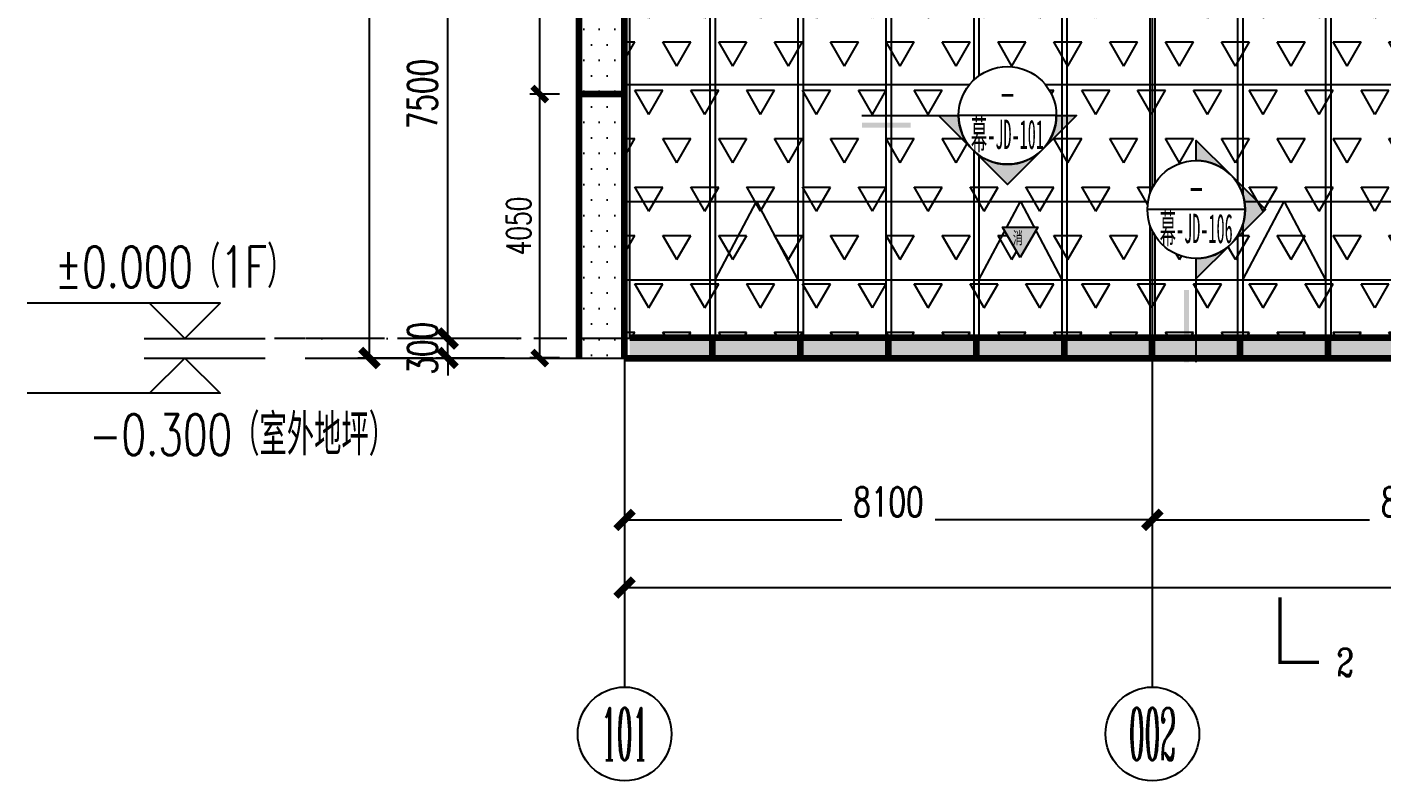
# Model space of a CAD drawing. Extents: x -2072575 to 87763, y 445513 to 805276.
# Drawn here: x -2039512 to -2018717, y 548058 to 559626 of the extents above; entities that cross this region are included whole.
import ezdxf
from ezdxf.enums import TextEntityAlignment as Align

# ---------------------------------------------------------------- set-up
doc = ezdxf.new("R2010")
doc.units = 0
doc.header["$LTSCALE"] = 1000
for name, pattern in [('__DASH', [0.35, 0.25, -0.1]), ('CENTER', [2, 1.25, -0.25, 0.25, -0.25]), ('DASHDOT', [1, 0.5, -0.25, 0, -0.25]), ('DOT', [0.25, 0, -0.25]), ('DOTE', [2.42, 2, -0.2, 0.02, -0.2])]:
    doc.linetypes.add(name, pattern=pattern)
doc.layers.get('Defpoints').update_dxf_attribs({"color": 210})
for name, color, linetype in [('!ZN1-填充-8', 8, 'Continuous'), ('!ZN1-文字-7', 7, 'Continuous'), ('!ZN1-标注-173', 173, 'Continuous'), ('!ZN3-玻璃幕墙-4', 4, 'Continuous'), ('!ZN4-辅助材料-1', 1, 'Continuous'), ('!ZN7-索引-3', 3, 'Continuous'), ('3符号', 3, 'Continuous'), ('4玻璃幕墙', 4, 'Continuous'), ('A-AXIS-DOTE', 14, 'DOTE'), ('A-AXIS-DP', 126, 'Continuous'), ('A-LIN-V', 9, 'Continuous'), ('A-SFCE', 30, 'Continuous'), ('AS-WALL', 40, 'Continuous'), ('DIM', 173, 'Continuous'), ('DOT', 8, 'DOT'), ('DOTE', 1, 'CENTER')]:
    doc.layers.add(name, color=color, linetype=linetype)
doc.layers.add('轮廓线', color=3, linetype='Continuous', lineweight=211)
doc.styles.add('_TCH_AXIS', font='COMPLEX', dxfattribs={"bigfont": 'GBCBIG'})
doc.styles.add('_TCH_LABEL', font='COMPLEX', dxfattribs={"bigfont": 'GBCBIG'})
doc.styles.add('DHTEXT-1', font='romans.shx', dxfattribs={"width": 0.7, "bigfont": 'chinese.shx'})
doc.styles.add('中南符号', font='simhei.ttf')
doc.styles.add('卓越符号', font='ROMANS.shx', dxfattribs={"width": 0.7, "bigfont": 'CHINESE.shx'})
doc.styles.add('样式 1', font='romans.shx', dxfattribs={"width": 0.7, "bigfont": 'chinese.shx'})
doc.dimstyles.new('ZN180', dxfattribs={"dimscale": 180, "dimtxt": 2.5, "dimasz": 1.5, "dimexe": 1, "dimexo": 2, "dimgap": 0.9, "dimtad": 1, "dimdec": 0, "dimdsep": 46, "dimtxsty": 'DHTEXT-1', "dimblk": 'ARCHTICK', "dimcen": 2.5, "dimclrd": 173, "dimclre": 173, "dimclrt": 7, "dimazin": 2, "dimtfac": 1, "dimtdec": 0, "dimtix": 1, "dimtmove": 2, "dimatfit": 3, "dimfxl": 0, "dimarcsym": 0})
doc.dimstyles.new('ZN200', dxfattribs={"dimscale": 200, "dimtxt": 2.5, "dimasz": 1.5, "dimexe": 1, "dimexo": 2, "dimgap": 0.9, "dimtad": 1, "dimdec": 0, "dimdsep": 46, "dimtxsty": 'DHTEXT-1', "dimblk": 'ARCHTICK', "dimcen": 2.5, "dimclrd": 173, "dimclre": 173, "dimclrt": 7, "dimazin": 2, "dimtfac": 1, "dimtdec": 0, "dimtix": 1, "dimtmove": 2, "dimatfit": 3, "dimfxl": 0, "dimtolj": 1, "dimtzin": 0, "dimarcsym": 0})

# ---------------------------------------------------------------- blocks, each defined once
blk = doc.blocks.new('34543')
at = {"layer": '4玻璃幕墙'}
for p, q in [((-2029417, 531687), (-2029417, 517249)), ((-2029337, 531687), (-2029337, 517249))]:
    blk.add_line(p, q, dxfattribs=at)
blk = doc.blocks.new('*U78')
at = {"layer": '!ZN3-玻璃幕墙-4', "color": 7, "ltscale": 10}
blk.add_lwpolyline([(0, 0), (635, 1200), (1270, 0)], dxfattribs=at)
blk = doc.blocks.new('消防救援口标识')
blk.add_wipeout([(0, 0), (-150, 260), (150, 260)]).dxf.layer = '!ZN1-标注-173'
at = {"layer": '!ZN1-填充-8'}
h = blk.add_hatch(color=252, dxfattribs=at)
h.dxf.hatch_style = 1
h.paths.add_polyline_path([(0, 0), (-150, 260), (150, 260)])
at = {"layer": '!ZN1-标注-173'}
blk.add_lwpolyline([(0, 0), (-150, 260), (150, 260)], close=True, dxfattribs=at)
at = {"layer": '!ZN1-文字-7', "ltscale": 1.5, "style": '样式 1', "width": 0.7}
blk.add_text('消', height=120, dxfattribs=at).set_placement((-62, 164), align=Align.MIDDLE_LEFT)
blk = doc.blocks.new('紧急救援窗口')
at = {"layer": '!ZN4-辅助材料-1', "xscale": 1.8, "yscale": 1.8, "zscale": 1.8}
blk.add_blockref('消防救援口标识', (74715, -11410), dxfattribs=at)
blk = doc.blocks.new('_ArchTick')
at = {"color": 0, "linetype": 'ByBlock', "const_width": 0.4}
blk.add_lwpolyline([(-0.5, -0.5), (0.5, 0.5)], dxfattribs=at)
blk = doc.blocks.new('*D855')
at = {"layer": 'Defpoints', "color": 0, "ltscale": 180, "transparency": 16777216}
for p in [(0, -1577), (8100, -1577), (8100, -2784)]:
    blk.add_point(p, dxfattribs=at)
at = {"layer": 'DIM', "color": 173, "linetype": 'ByBlock', "lineweight": -2, "ltscale": 180, "transparency": 16777216}
for p, q in [((0, -1937), (0, -2964)), ((8100, -1937), (8100, -2964)), ((0, -2784), (3333, -2784)), ((8100, -2784), (4767, -2784))]:
    blk.add_line(p, q, dxfattribs=at)
at = {"layer": 'DIM', "color": 173, "lineweight": -2, "ltscale": 180, "transparency": 16777216, "xscale": 270, "yscale": 270, "zscale": 270, "rotation": 180}
blk.add_blockref('_ArchTick', (0, -2784), dxfattribs=at)
at = {"layer": 'DIM', "color": 173, "lineweight": -2, "ltscale": 180, "transparency": 16777216, "xscale": 270, "yscale": 270, "zscale": 270}
blk.add_blockref('_ArchTick', (8100, -2784), dxfattribs=at)
at = {"layer": 'DIM', "color": 7, "ltscale": 180, "transparency": 16777216, "insert": (4050, -2509), "char_height": 450, "attachment_point": 5, "style": 'DHTEXT-1'}
blk.add_mtext('8100', dxfattribs=at)
blk = doc.blocks.new('*D856')
at = {"layer": 'Defpoints', "color": 0, "ltscale": 1800, "transparency": 16777216}
for p in [(8100, -1577), (16200, -1577), (16200, -2784)]:
    blk.add_point(p, dxfattribs=at)
at = {"layer": 'DIM', "color": 173, "linetype": 'ByBlock', "lineweight": -2, "ltscale": 1800, "transparency": 16777216}
for p, q in [((8100, -1937), (8100, -2964)), ((16200, -1937), (16200, -2964)), ((8100, -2784), (11433, -2784)), ((16200, -2784), (12867, -2784))]:
    blk.add_line(p, q, dxfattribs=at)
at = {"layer": 'DIM', "color": 173, "lineweight": -2, "ltscale": 1800, "transparency": 16777216, "xscale": 270, "yscale": 270, "zscale": 270, "rotation": 180}
blk.add_blockref('_ArchTick', (8100, -2784), dxfattribs=at)
at = {"layer": 'DIM', "color": 173, "lineweight": -2, "ltscale": 1800, "transparency": 16777216, "xscale": 270, "yscale": 270, "zscale": 270}
blk.add_blockref('_ArchTick', (16200, -2784), dxfattribs=at)
at = {"layer": 'DIM', "color": 7, "ltscale": 1800, "transparency": 16777216, "insert": (12150, -2509), "char_height": 450, "attachment_point": 5, "style": 'DHTEXT-1'}
blk.add_mtext('8100', dxfattribs=at)
blk = doc.blocks.new('*D866')
at = {"layer": 'Defpoints', "color": 0, "ltscale": 1800, "transparency": 16777216}
for p in [(-3915, 14400), (-2582, 14400), (-2582, -300)]:
    blk.add_point(p, dxfattribs=at)
at = {"layer": 'DIM', "color": 173, "linetype": 'ByBlock', "lineweight": -2, "ltscale": 1800, "transparency": 16777216}
for p, q in [((-2942, 14400), (-4095, 14400)), ((-3915, -300), (-3915, 14400)), ((-2942, -300), (-4095, -300))]:
    blk.add_line(p, q, dxfattribs=at)
at = {"layer": 'DIM', "color": 173, "lineweight": -2, "ltscale": 1800, "transparency": 16777216, "xscale": 270, "yscale": 270, "zscale": 270}
for p, rotation in [((-3915, 14400), 90), ((-3915, -300), 270)]:
    blk.add_blockref('_ArchTick', p, dxfattribs=dict(at, rotation=rotation))
at = {"layer": 'DIM', "color": 7, "ltscale": 1800, "transparency": 16777216, "insert": (-4302, 7050), "char_height": 450, "attachment_point": 5, "rotation": 90, "style": 'DHTEXT-1'}
blk.add_mtext('14700', dxfattribs=at)
blk = doc.blocks.new('*D867')
at = {"layer": 'Defpoints', "color": 0, "ltscale": 1800, "transparency": 16777216}
for p in [(-2715, 0), (-1482, 0), (-1482, -300)]:
    blk.add_point(p, dxfattribs=at)
at = {"layer": 'DIM', "color": 173, "linetype": 'ByBlock', "lineweight": -2, "ltscale": 1800, "transparency": 16777216}
for p, q in [((-2715, 0), (-2715, 270)), ((-1842, 0), (-2895, 0)), ((-2715, -300), (-2715, 0)), ((-1842, -300), (-2895, -300)), ((-2715, -300), (-2715, -570))]:
    blk.add_line(p, q, dxfattribs=at)
at = {"layer": 'DIM', "color": 173, "lineweight": -2, "ltscale": 1800, "transparency": 16777216, "xscale": 270, "yscale": 270, "zscale": 270}
for p, rotation in [((-2715, 0), 270), ((-2715, -300), 90)]:
    blk.add_blockref('_ArchTick', p, dxfattribs=dict(at, rotation=rotation))
at = {"layer": 'DIM', "color": 7, "ltscale": 1800, "transparency": 16777216, "insert": (-3102, -150), "char_height": 450, "attachment_point": 5, "rotation": 90, "style": 'DHTEXT-1'}
blk.add_mtext('300', dxfattribs=at)
blk = doc.blocks.new('*D868')
at = {"layer": 'Defpoints', "color": 0, "ltscale": 1800, "transparency": 16777216}
for p in [(-2715, 7500), (-1482, 7500), (-1482, 0)]:
    blk.add_point(p, dxfattribs=at)
at = {"layer": 'DIM', "color": 173, "linetype": 'ByBlock', "lineweight": -2, "ltscale": 1800, "transparency": 16777216}
for p, q in [((-1842, 7500), (-2895, 7500)), ((-2715, 0), (-2715, 7500)), ((-1842, 0), (-2895, 0))]:
    blk.add_line(p, q, dxfattribs=at)
at = {"layer": 'DIM', "color": 173, "lineweight": -2, "ltscale": 1800, "transparency": 16777216, "xscale": 270, "yscale": 270, "zscale": 270}
for p, rotation in [((-2715, 7500), 90), ((-2715, 0), 270)]:
    blk.add_blockref('_ArchTick', p, dxfattribs=dict(at, rotation=rotation))
at = {"layer": 'DIM', "color": 7, "ltscale": 1800, "transparency": 16777216, "insert": (-3102, 3750), "char_height": 450, "attachment_point": 5, "rotation": 90, "style": 'DHTEXT-1'}
blk.add_mtext('7500', dxfattribs=at)
blk = doc.blocks.new('*D876')
at = {"layer": 'Defpoints', "color": 0, "ltscale": 1800, "transparency": 16777216}
for p in [(0, -1991), (90000, -1991), (90000, -3824)]:
    blk.add_point(p, dxfattribs=at)
at = {"layer": 'DIM', "color": 173, "linetype": 'ByBlock', "lineweight": -2, "ltscale": 1800, "transparency": 16777216}
for p, q in [((0, -2351), (0, -4004)), ((90000, -2351), (90000, -4004)), ((0, -3824), (44133, -3824)), ((90000, -3824), (45867, -3824))]:
    blk.add_line(p, q, dxfattribs=at)
at = {"layer": 'DIM', "color": 173, "lineweight": -2, "ltscale": 1800, "transparency": 16777216, "xscale": 270, "yscale": 270, "zscale": 270, "rotation": 180}
blk.add_blockref('_ArchTick', (0, -3824), dxfattribs=at)
at = {"layer": 'DIM', "color": 173, "lineweight": -2, "ltscale": 1800, "transparency": 16777216, "xscale": 270, "yscale": 270, "zscale": 270}
blk.add_blockref('_ArchTick', (90000, -3824), dxfattribs=at)
at = {"layer": 'DIM', "color": 7, "ltscale": 1800, "transparency": 16777216, "insert": (45000, -3549), "char_height": 450, "attachment_point": 5, "style": 'DHTEXT-1'}
blk.add_mtext('90000', dxfattribs=at)
blk = doc.blocks.new('卓越-轴号')
blk.add_circle((0, 0), 4)
at = {"color": 0, "style": '_TCH_AXIS', "width": 1.041667, "flags": 8}
blk.add_attdef('A', text='', height=4.48, dxfattribs=at).set_placement((-2, -2.24), (2, -2.24), align=Align.FIT)
blk = doc.blocks.new('*U137')
at = {"ltscale": 10}
blk.add_line((3.48, 0), (-6.85, 0), dxfattribs=at)
blk.add_lwpolyline([(3, 3), (0, 0), (-3, 3), (13.45, 3)])
at = {"color": 0, "style": '卓越符号', "width": 0.7, "flags": 8}
blk.add_attdef('±0.000', text='', height=3.5, dxfattribs=at).set_placement((13.45, 4.35), align=Align.RIGHT)
blk = doc.blocks.new('*U138')
at = {"ltscale": 10}
blk.add_line((3.48, 0), (-6.85, 0), dxfattribs=at)
blk.add_lwpolyline([(3, -3), (0, 0), (-3, -3), (13.45, -3)])
at = {"color": 0, "style": '卓越符号', "width": 0.7, "flags": 8}
blk.add_attdef('±0.000', text='', height=3.5, dxfattribs=at).set_placement((13.45, -7.85), align=Align.RIGHT)
blk = doc.blocks.new('*D130')
at = {"layer": 'Defpoints', "color": 0, "ltscale": 10, "transparency": 16777216}
for p in [(-2031643, 562348), (-2031041, 562348), (-2031041, 558598)]:
    blk.add_point(p, dxfattribs=at)
at = {"layer": 'DIM', "color": 173, "linetype": 'ByBlock', "lineweight": -2, "ltscale": 10, "transparency": 16777216}
for p, q in [((-2031341, 562348), (-2031793, 562348)), ((-2031643, 558598), (-2031643, 562348)), ((-2031341, 558598), (-2031793, 558598))]:
    blk.add_line(p, q, dxfattribs=at)
at = {"layer": 'DIM', "color": 173, "lineweight": -2, "ltscale": 10, "transparency": 16777216, "xscale": 225, "yscale": 225, "zscale": 225}
for p, rotation in [((-2031643, 562348), 90), ((-2031643, 558598), 270)]:
    blk.add_blockref('_ArchTick', p, dxfattribs=dict(at, rotation=rotation))
at = {"layer": 'DIM', "color": 7, "ltscale": 10, "transparency": 16777216, "insert": (-2031965, 560473), "char_height": 375, "attachment_point": 5, "rotation": 90, "style": 'DHTEXT-1'}
blk.add_mtext('\\A1;3750', dxfattribs=at)
blk = doc.blocks.new('*D131')
at = {"layer": 'Defpoints', "color": 0, "ltscale": 10, "transparency": 16777216}
for p in [(-2031643, 558598), (-2031041, 558598), (-2031041, 554548)]:
    blk.add_point(p, dxfattribs=at)
at = {"layer": 'DIM', "color": 173, "linetype": 'ByBlock', "lineweight": -2, "ltscale": 10, "transparency": 16777216}
for p, q in [((-2031341, 558598), (-2031793, 558598)), ((-2031643, 554548), (-2031643, 558598)), ((-2031341, 554548), (-2031793, 554548))]:
    blk.add_line(p, q, dxfattribs=at)
at = {"layer": 'DIM', "color": 173, "lineweight": -2, "ltscale": 10, "transparency": 16777216, "xscale": 225, "yscale": 225, "zscale": 225}
for p, rotation in [((-2031643, 558598), 90), ((-2031643, 554548), 270)]:
    blk.add_blockref('_ArchTick', p, dxfattribs=dict(at, rotation=rotation))
at = {"layer": 'DIM', "color": 7, "ltscale": 10, "transparency": 16777216, "insert": (-2031965, 556573), "char_height": 375, "attachment_point": 5, "rotation": 90, "style": 'DHTEXT-1'}
blk.add_mtext('\\A1;4050', dxfattribs=at)
blk = doc.blocks.new('*U127')
at = {"const_width": 0.5}
for points in [[(6, 0), (0, 0), (0, -10)], [(6, -224.8), (0, -224.8), (0, -214.8)]]:
    blk.add_lwpolyline(points, dxfattribs=at)
at = {"color": 0, "style": '_TCH_LABEL', "width": 0.705882, "flags": 8}
for tag, p in [('编号上', (10.01, 0)), ('编号下', (10.01, -224.8))]:
    blk.add_attdef(tag, text='', height=4.25, dxfattribs=at).set_placement(p, align=Align.MIDDLE_CENTER)
blk = doc.blocks.new('*U151')
blk.add_trace([(0, -1.25), (0, -0.75), (5, -1.25), (5, -0.75)])
blk = doc.blocks.new('*U152')
at = {"linetype": 'Continuous'}
blk.add_wipeout([(0.09, -5), (0.46, -4.98), (0.83, -4.94), (1.19, -4.86), (1.55, -4.76), (1.89, -4.63), (2.23, -4.48), (2.55, -4.3), (2.87, -4.1), (3.16, -3.88), (3.44, -3.64), (3.7, -3.37), (3.94, -3.09), (4.15, -2.79), (4.35, -2.48), (4.52, -2.15), (4.67, -1.81), (4.79, -1.46), (4.88, -1.1), (4.95, -0.74), (4.99, -0.37), (5, 0), (4.99, 0.37), (4.95, 0.74), (4.88, 1.1), (4.79, 1.46), (4.67, 1.81), (4.52, 2.15), (4.35, 2.48), (4.15, 2.79), (3.94, 3.09), (3.7, 3.37), (3.44, 3.64), (3.16, 3.88), (2.87, 4.1), (2.55, 4.3), (2.23, 4.48), (1.89, 4.63), (1.55, 4.76), (1.19, 4.86), (0.83, 4.94), (0.46, 4.98), (0.09, 5), (-0.28, 5), (-0.65, 4.96), (-1.01, 4.9), (-1.37, 4.81), (-1.72, 4.7), (-2.07, 4.56), (-2.4, 4.42), (-2.72, 4.21), (-3.02, 3.99), (-3.31, 3.76), (-3.57, 3.51), (-3.82, 3.23), (-4.05, 2.94), (-4.26, 2.64), (-4.44, 2.31), (-4.6, 1.98), (-4.73, 1.63), (-4.84, 1.28), (-4.92, 0.92), (-4.98, 0.55), (-5, 0.18), (-5, -0.18), (-4.98, -0.55), (-4.92, -0.92), (-4.84, -1.28), (-4.73, -1.63), (-4.6, -1.98), (-4.44, -2.31), (-4.26, -2.64), (-4.05, -2.94), (-3.82, -3.23), (-3.57, -3.51), (-3.31, -3.76), (-3.02, -3.99), (-2.72, -4.21), (-2.4, -4.4), (-2.07, -4.56), (-1.72, -4.7), (-1.37, -4.81), (-1.01, -4.9), (-0.65, -4.96), (-0.28, -5)], dxfattribs=at)
h = blk.add_hatch(color=256)
h.paths.add_polyline_path([(-3.54, -3.54), (-7.07, 0), (-5, 0, 0.198912)])
h.paths.add_polyline_path([(3.54, -3.54), (0, -7.07), (-3.54, -3.54, 0.414214)])
h.paths.add_polyline_path([(5, 0), (7.07, 0), (3.54, -3.54, 0.198912)])
for points in [[(-7.07, 0), (-5, 0, 0.198912), (-3.54, -3.54), (-7.07, 0)], [(5, 0), (7.07, 0), (3.54, -3.54, 0.198912), (5, 0)], [(-3.54, -3.54, 0.414214), (3.54, -3.54), (0, -7.07), (-3.54, -3.54, 0.414214)]]:
    blk.add_lwpolyline(points, format="xyb", close=True)
at = {"ltscale": 10}
blk.add_circle((0, 0), 5, dxfattribs=at)
blk = doc.blocks.new('Zsymbol-CutIndexes_3')
at = {"linetype": 'Continuous'}
blk.add_line((5.01, 0), (-5.01, 0), dxfattribs=at)
at = {"color": 0, "style": '中南符号'}
blk.add_attdef('视图', text='', height=3, dxfattribs=at).set_placement((0, 0), align=Align.BOTTOM_CENTER)
at = {"color": 0, "style": '中南符号', "width": 0.692568}
blk.add_attdef('图号', text='', height=3, dxfattribs=at).set_placement((-3.74, -3.44), (3.73, -3.44), align=Align.FIT)
blk = doc.blocks.new('*U153')
blk.add_trace([(0, 1.25), (0, 0.75), (7.38, 1.25), (7.38, 0.75)])
blk = doc.blocks.new('20250821111538')
at = {"layer": 'A-AXIS-DOTE'}
blk.add_line((0, 18985.3), (0, -5350), dxfattribs=at)
at = {"layer": 'DOT', "linetype": 'DASHDOT'}
blk.add_line((97115, 0), (-5373.1, 0), dxfattribs=at)
at = {"layer": 'DOTE', "ltscale": 180}
for p, q in [((0, 18985.3), (0, -5350)), ((8100, 18985.3), (8100, -5350))]:
    blk.add_line(p, q, dxfattribs=at)
at = {"layer": '3符号', "color": 7}
ref = blk.add_blockref('*U137', (-6749.9, 0), dxfattribs=dict(at, xscale=-180, yscale=180, zscale=180))
ref.add_attrib('±0.000', '±0.000（1F）', dxfattribs={"layer": '0', "color": 0, "height": 630, "style": '卓越符号', "width": 0.7}).set_placement((-5068.8, 783), align=Align.RIGHT)
ref = blk.add_blockref('*U138', (-6749.9, -300), dxfattribs=dict(at, xscale=-180, yscale=180, zscale=180))
ref.add_attrib('±0.000', '-0.300（室外地坪）', dxfattribs={"layer": '0', "color": 0, "height": 630, "style": '卓越符号', "width": 0.7}).set_placement((-3508.6, -1792.6), align=Align.RIGHT)
ref = blk.add_blockref('卓越-轴号', (1.1, -6070), dxfattribs=dict(at, xscale=180, yscale=180, zscale=180))
ref.add_attrib('A', '101', dxfattribs={"layer": '0', "color": 0, "height": 806.4, "style": '_TCH_AXIS', "width": 0.426136}).set_placement((-358.9, -6473.2), (361.1, -6473.2), align=Align.FIT)
ref = blk.add_blockref('卓越-轴号', (8101.1, -6070), dxfattribs=dict(at, xscale=180, yscale=180, zscale=180))
ref.add_attrib('A', '002', dxfattribs={"layer": '0', "color": 0, "height": 806.4, "style": '_TCH_AXIS', "width": 0.347222}).set_placement((7741.1, -6473.2), (8461.1, -6473.2), align=Align.FIT)
at = {"layer": 'DIM', "ltscale": 1800}
for p1, p2, distance, picture, middle in [((-2582, -300), (-2582, 14400), 1333.3, '*D866', (-4302.3, 7050)), ((-1482, 0), (-1482, 7500), 1233.3, '*D868', (-3102.3, 3750)), ((-1482, -300), (-1482, 0), 1233.3, '*D867', (-3102.3, -150))]:
    dim = blk.add_aligned_dim(p1=p1, p2=p2, distance=distance, dimstyle='ZN180', dxfattribs=at)
    dim.commit()
    dim.dimension.update_dxf_attribs({"geometry": picture, "text_midpoint": middle})
at = {"layer": 'DIM', "ltscale": 180}
dim = blk.add_linear_dim(base=(8100, -2784.1), p1=(0, -1577.5), p2=(8100, -1577.5), angle=0, dimstyle='ZN180', dxfattribs=at)
dim.commit()
dim.dimension.update_dxf_attribs({"geometry": '*D855', "text_midpoint": (4050, -2509.1), "dimtype": 129})
at = {"layer": 'DIM', "ltscale": 1800}
for base, p1, p2, picture, middle in [((16200, -2784.1), (8100, -1577.5), (16200, -1577.5), '*D856', (12150, -2509.1)), ((90000, -3824.1), (0, -1991.4), (90000, -1991.4), '*D876', (45000, -3549.1))]:
    dim = blk.add_linear_dim(base=base, p1=p1, p2=p2, angle=0, dimstyle='ZN180', dxfattribs=at)
    dim.commit()
    dim.dimension.update_dxf_attribs({"geometry": picture, "text_midpoint": middle, "dimtype": 129})

msp = doc.modelspace()

# ---------------------------------------------------------------- hatches: boundary and pattern name
at = {"layer": '!ZN1-填充-8'}
h = msp.add_hatch(dxfattribs=at)
h.set_pattern_fill('DOTS', color=141, scale=150, style=0)
h.paths.add_polyline_path([(-2030341.1, 554547.6), (-2031041.1, 554547.6), (-2031041.1, 569347.6), (-2030341.1, 569347.6)])
h = msp.add_hatch(dxfattribs=at)
h.set_pattern_fill('TRIANG', color=256, scale=300)
h.set_pattern_definition([(60, (0, 0), (-428.62485, 742.4002), [428.625, -428.625]), (120, (0, 0), (-857.24985, 9e-05), [428.625, -428.625]), (0, (-214.3, 371.2), (428.625, 742.4001), [428.625, -428.625])])
h.paths.add_polyline_path([(-2030341.1, 569297.6), (-1997941.1, 569297.6), (-1997941.1, 554859.4), (-2030341.1, 554859.4)])
h = msp.add_hatch(dxfattribs=at)
h.set_pattern_fill('DOTS', color=141, scale=100, style=0)
h.set_pattern_definition([(0, (-2030261.1, 554547.57), (79.375, 158.75), [0, -158.75])])
h.paths.add_polyline_path([(-2030261.1, 554859.4), (-1997941.1, 554859.4), (-1997941.1, 554547.6), (-2030261.1, 554547.6)])

# ---------------------------------------------------------------- linework, layer by layer
at = {"layer": '!ZN7-索引-3', "ltscale": 3}
for p, q in [((-2026699.2, 558271), (-2024464.1, 558271)), ((-2021565.7, 554482.5), (-2021565.7, 556826.4))]:
    msp.add_line(p, q, dxfattribs=at)
at = {"layer": '4玻璃幕墙', "ltscale": 10}
msp.add_line((-2030261.1, 554859.4), (-2030261.1, 569297.6), dxfattribs=at)
at = {"layer": '4玻璃幕墙'}
for p, q in [((-2030341.1, 558747.6), (-1997941.1, 558747.6)), ((-2030341.1, 556947.6), (-1997941.1, 556947.6)), ((-2030341.1, 555747.6), (-1997941.1, 555747.6))]:
    msp.add_line(p, q, dxfattribs=at)
at = {"layer": 'A-AXIS-DOTE'}
for p, q in [((-2030341.1, 573832.9), (-2030341.1, 549497.6)), ((-2022241.1, 573832.9), (-2022241.1, 549497.6))]:
    msp.add_line(p, q, dxfattribs=at)
at = {"layer": 'A-AXIS-DOTE', "linetype": '__DASH', "ltscale": 2}
msp.add_line((-1933226.1, 554847.6), (-2035714.2, 554847.6), dxfattribs=at)
at = {"layer": 'A-LIN-V'}
msp.add_line((-2030341.1, 569297.6), (-2030341.1, 554547.6), dxfattribs=at)
at = {"layer": 'AS-WALL'}
msp.add_line((-2035244.2, 554547.6), (-1932544.2, 554547.6), dxfattribs=at)
at = {"layer": '轮廓线', "ltscale": 10}
for p, q in [((-2031041.1, 569347.6), (-2031041.1, 554547.6)), ((-2030341.1, 554547.6), (-2030341.1, 569347.6)), ((-2030341.1, 558597.6), (-2031041.1, 558597.6)), ((-1953841.1, 554859.4), (-2030261.1, 554859.4)), ((-2028991.1, 554547.6), (-2028991.1, 554859.4)), ((-2027641.1, 554547.6), (-2027641.1, 554859.4)), ((-2026291.1, 554547.6), (-2026291.1, 554859.4)), ((-2024941.1, 554547.6), (-2024941.1, 554859.4)), ((-2023591.1, 554547.6), (-2023591.1, 554859.4)), ((-2022241.1, 554547.6), (-2022241.1, 554859.4)), ((-2020891.1, 554547.6), (-2020891.1, 554859.4)), ((-2019541.1, 554547.6), (-2019541.1, 554859.4)), ((-2030341.1, 554547.6), (-1940341.1, 554547.6))]:
    msp.add_line(p, q, dxfattribs=at)

# ---------------------------------------------------------------- block references
at = {"layer": '!ZN3-玻璃幕墙-4', "ltscale": 500}
for p in [(-2028951.1, 555747.6), (-2024901.1, 555747.6), (-2020851.1, 555747.6)]:
    msp.add_blockref('*U78', p, dxfattribs=at)
at = {"layer": '!ZN7-索引-3', "color": 7, "ltscale": 3, "xscale": 150, "yscale": 150, "zscale": 150}
msp.add_blockref('*U151', (-2026699.2, 558271), dxfattribs=at)
at = {"layer": '!ZN7-索引-3', "color": 7, "ltscale": 3, "xscale": 150, "yscale": 150, "zscale": 150, "rotation": 90}
msp.add_blockref('*U153', (-2021565.7, 554482.5), dxfattribs=at)
at = {"layer": '3符号', "color": 7}
ref = msp.add_blockref('*U127', (-2020281.2, 572355.6), dxfattribs=dict(at, xscale=100, yscale=100, zscale=100))
ref.add_attrib('编号上', '2', dxfattribs={"layer": '0', "color": 0, "height": 425, "style": '_TCH_LABEL', "width": 0.705882}).set_placement((-2019280.6, 572355.6), align=Align.MIDDLE_CENTER)
ref.add_attrib('编号下', '2', dxfattribs={"layer": '0', "color": 0, "height": 425, "style": '_TCH_LABEL', "width": 0.705882}).set_placement((-2019280.6, 549875.8), align=Align.MIDDLE_CENTER)
at = {"layer": '4玻璃幕墙'}
msp.add_blockref('34543', (7135.8, 37610.1), dxfattribs=at)
at = {"layer": 'A-LIN-V'}
for p in [(385.8, 37610.1), (1735.8, 37610.1), (3085.8, 37610.1), (4435.8, 37610.1), (5785.8, 37610.1), (8485.8, 37610.1), (9835.8, 37610.1)]:
    msp.add_blockref('34543', p, dxfattribs=at)

# ---------------------------------------------------------------- dimensions: what is measured, and where the dimension line sits
at = {"layer": 'DIM', "ltscale": 10}
for base, p1, p2, picture, middle in [((-2031642.9, 562347.6), (-2031041.1, 558597.6), (-2031041.1, 562347.6), '*D130', (-2031965.4, 560472.6)), ((-2031642.9, 558597.6), (-2031041.1, 554547.6), (-2031041.1, 558597.6), '*D131', (-2031965.4, 556572.6))]:
    dim = msp.add_linear_dim(base=base, p1=p1, p2=p2, angle=90, dimstyle='ZN200', override={"dimscale": 150}, dxfattribs=at)
    dim.commit()
    dim.dimension.update_dxf_attribs({"geometry": picture, "text_midpoint": middle})

# ---------------------------------------------------------------- next in the draw order: block references
at = {"layer": 'A-SFCE'}
msp.add_blockref('紧急救援窗口', (-2098983.7, 567498), dxfattribs=at)

# ---------------------------------------------------------------- next in the draw order: block references
at = {"layer": 'A-AXIS-DP', "ltscale": 2800}
msp.add_blockref('20250821111538', (-2030341.1, 554847.6), dxfattribs=at)

# ---------------------------------------------------------------- next in the draw order: block references
at = {"layer": '!ZN7-索引-3', "color": 7, "ltscale": 3, "xscale": 150, "yscale": 150, "zscale": 150}
msp.add_blockref('*U152', (-2024464.1, 558271), dxfattribs=at)
at = {"layer": '!ZN7-索引-3', "color": 7, "ltscale": 3, "xscale": 150, "yscale": 150, "zscale": 150, "rotation": 90}
msp.add_blockref('*U152', (-2021565.7, 556826.4), dxfattribs=at)

# ---------------------------------------------------------------- next in the draw order: block references
at = {"layer": '!ZN7-索引-3', "color": 7, "ltscale": 3}
ref = msp.add_blockref('Zsymbol-CutIndexes_3', (-2024464.1, 558271), dxfattribs=dict(at, xscale=150, yscale=150, zscale=150))
ref.add_attrib('视图', '-', dxfattribs={"layer": '0', "color": 0, "height": 450, "style": '中南符号'}).set_placement((-2024464.1, 558271), align=Align.BOTTOM_CENTER)
ref.add_attrib('图号', '幕-JD-101', dxfattribs={"layer": '0', "color": 0, "height": 450, "style": '中南符号', "width": 0.38476}).set_placement((-2025025.5, 557754.9), (-2023904.9, 557754.9), align=Align.FIT)
ref = msp.add_blockref('Zsymbol-CutIndexes_3', (-2021565.7, 556826.4), dxfattribs=dict(at, xscale=150, yscale=150, zscale=150))
ref.add_attrib('视图', '-', dxfattribs={"layer": '0', "color": 0, "height": 450, "style": '中南符号'}).set_placement((-2021565.7, 556826.4), align=Align.BOTTOM_CENTER)
ref.add_attrib('图号', '幕-JD-106', dxfattribs={"layer": '0', "color": 0, "height": 450, "style": '中南符号', "width": 0.38476}).set_placement((-2022127.1, 556310.3), (-2021006.5, 556310.3), align=Align.FIT)

doc.saveas('drawing.dxf')
